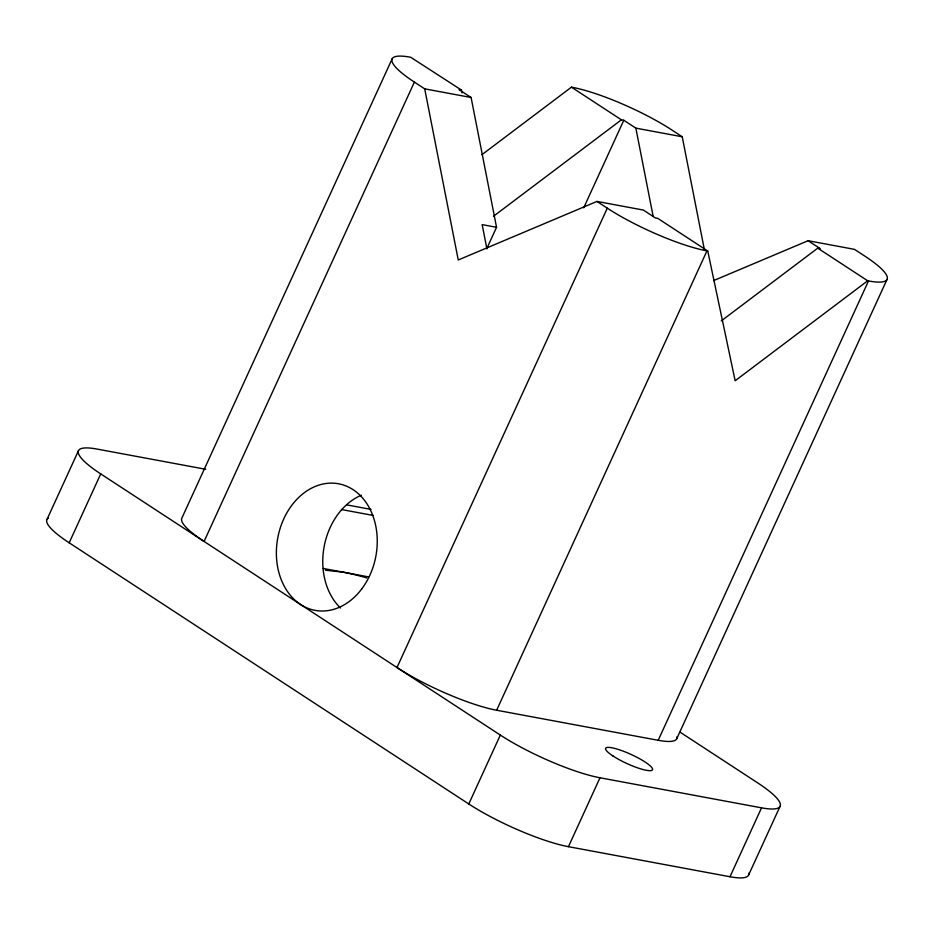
<?xml version="1.0" encoding="UTF-8"?>
<svg xmlns="http://www.w3.org/2000/svg" width="934" height="934" viewBox="0 0 934 934"><rect width="100%" height="100%" fill="white"/><g stroke="black" fill="none" stroke-linecap="round" stroke-linejoin="round"><path stroke-width="1.4" d="M46.957 519.502L78.514 450.608M748.788 873.162A77.253 15.002 24.6 0 1 729.991 876.746L568.444 846.683A77.253 15.002 24.6 0 1 468.786 803.976L69.186 542.806L100.732 473.9A77.253 15.002 24.6 0 1 97.043 449.067L205.702 469.277M392.163 58.795L181.85 518.148A77.253 15.002 24.6 0 0 204.079 541.451L414.381 82.099A77.253 15.002 24.6 0 1 410.691 57.254L461.443 90.049L462.05 92.898M486.836 248.502L496.549 227.301L471.098 97.486L459.049 89.606L461.443 90.049M583.715 207.815L623.795 120.264L635.856 128.145L682.24 136.773L704.329 249.436M414.381 82.099L424.713 88.847L458.255 259.979L596.954 201.429L607.287 208.177L396.985 667.53A77.253 15.002 24.6 0 0 496.643 710.237L658.201 740.3A77.253 15.002 24.6 0 0 676.998 736.716M496.643 710.237L706.945 250.884L707.75 251.036L735.151 380.757L867.698 280.795L868.503 280.947L658.201 740.3M468.786 803.976L500.332 735.07L100.732 473.9M568.444 846.683L599.99 777.777L761.537 807.84L729.991 876.746M676.73 738.759L887.043 279.406M748.531 875.205L780.077 806.299M481.921 154.682L571.445 87.166L572.25 87.317A77.253 15.002 24.6 0 1 671.908 130.024L682.24 136.773M493.491 216.268L621.402 119.821L623.795 120.264M721.246 320.922L817.752 248.152L820.157 248.596L808.097 240.715L713.541 280.632M325.406 570.23L343.175 572.168A128.752 25.008 24.6 0 1 366.805 577.936M424.713 88.847L471.098 97.486M596.954 201.429L643.339 210.057L655.399 217.937L657.805 218.381L707.75 251.036M808.097 240.715L854.482 249.355L864.814 256.103A77.253 15.002 24.6 0 1 868.503 280.947M496.549 227.301L482.154 224.615L486.894 248.829M346.654 504.862L371.008 509.404M341.529 509.544L373.04 515.416M323.292 568.467L368.732 576.92M571.445 87.166L621.402 119.821M817.752 248.152L867.698 280.795M680.045 732.139L757.859 782.996A77.253 15.002 24.6 0 1 761.537 807.84M635.856 128.145L653.193 216.583M706.945 250.884A77.253 15.002 24.6 0 1 607.287 208.177M340.501 608.011A64.376 49.899 -79.5 0 1 324.133 546.67A64.376 49.899 -79.5 0 1 361.341 495.207M599.99 777.777A77.253 15.002 24.6 0 1 500.332 735.07M69.186 542.806A77.253 15.002 24.6 0 1 48.428 518.02M361.61 589.12A64.376 49.899 -79.5 0 0 341.062 484.326A64.376 49.899 -79.5 0 0 277.783 567.767A64.376 49.899 -79.5 0 0 361.61 589.12M613.101 756.061A25.755 4.997 24.6 0 0 652.002 770.27A25.755 4.997 24.6 0 0 622.172 750.773A25.755 4.997 24.6 0 0 613.101 756.061"/></g></svg>
